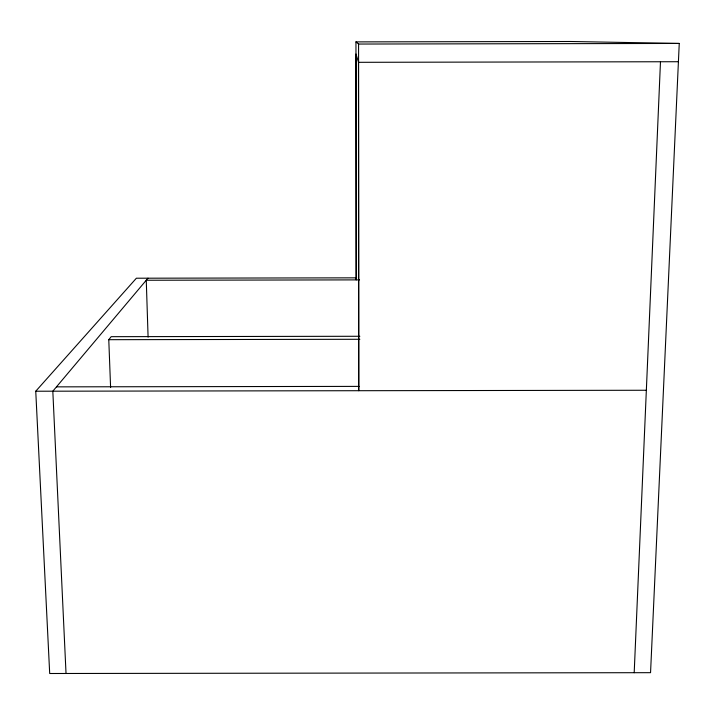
<?xml version="1.0" encoding="UTF-8"?>
<svg xmlns="http://www.w3.org/2000/svg" width="715" height="715" viewBox="0 0 715 715"><rect width="100%" height="100%" fill="white"/><g stroke="black" fill="none" stroke-linecap="round" stroke-linejoin="round"><path stroke-width="1.07" d="M634.196 672.708L660.481 61.758M356.007 54.277L356.204 279.896L355.954 41.89L570.525 41.497L679.25 43.445L650.552 672.681L49.693 673.503L35.75 391.221L136.377 278.215L356.606 277.84M110.602 387.566L108.778 339.688L111.191 336.676L359.842 336.273M147.987 278.189L52.821 391.194L66.03 673.485M355.954 41.89L358.572 44.044L679.25 43.445M678.419 61.722L358.581 62.312L355.963 54.134M359.556 279.887L146.262 280.244L148.094 337.123M108.778 339.688L359.842 339.285M56.467 386.86L359.091 386.386M35.75 391.221L646.351 390.256M358.572 44.044L358.742 390.712L358.483 61.991"/></g></svg>
